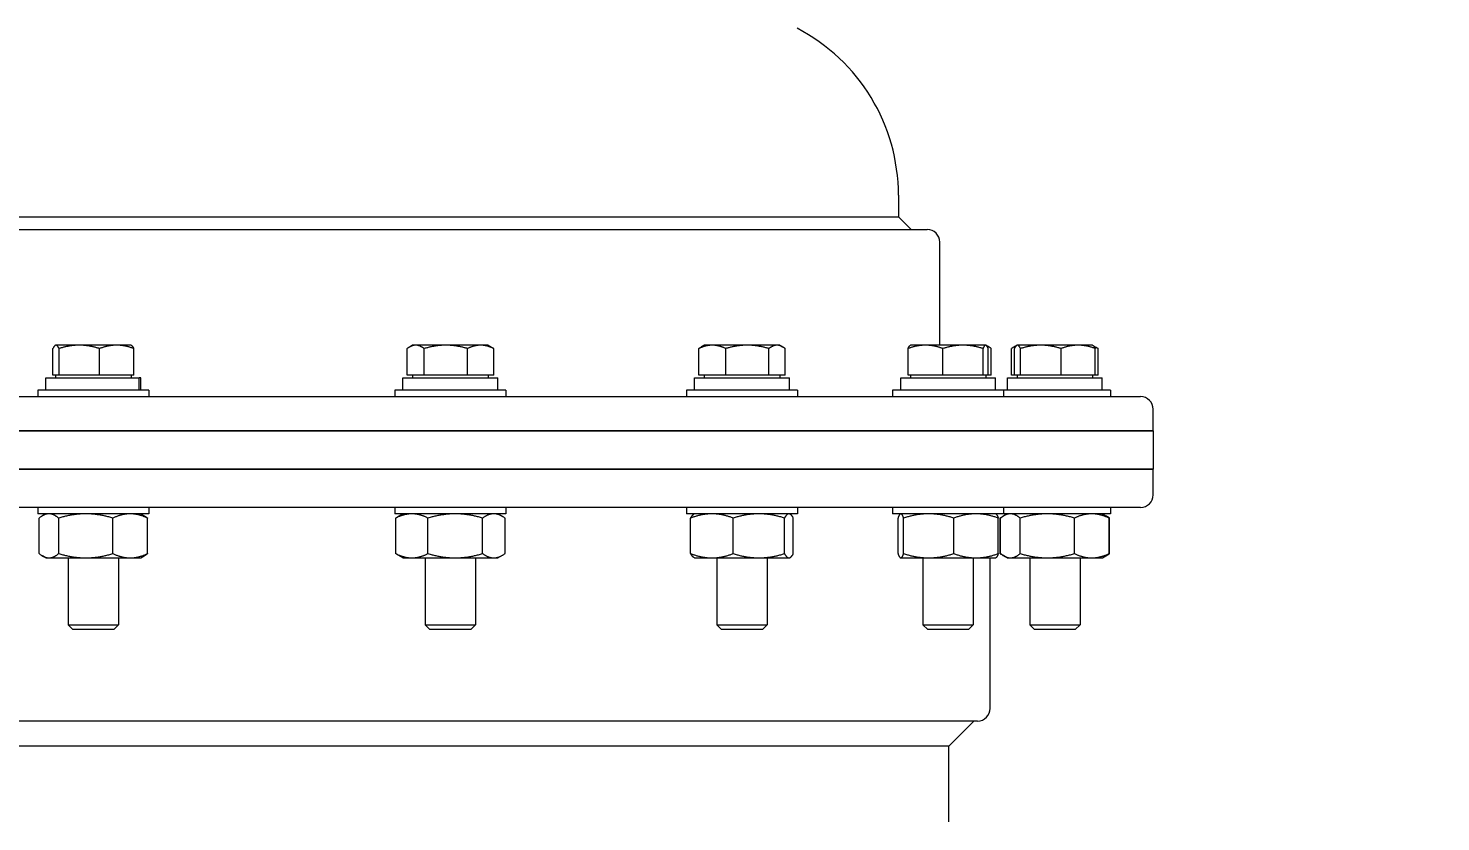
# Model space of a CAD drawing. Header units: inches. Extents: x 12 to 318, y 5 to 204.
# Drawn here: x 150.34 to 164.37, y 87.32 to 95.19 of the extents above; entities that cross this region are included whole.
import ezdxf

# ---------------------------------------------------------------- set-up
doc = ezdxf.new("R2010")
doc.units = ezdxf.units.IN
doc.header["$LTSCALE"] = 9.5
doc.header["$MEASUREMENT"] = 0
doc.layers.add('Dimension', color=7, linetype='Continuous', lineweight=25)
doc.layers.add('Visible', color=7, linetype='Continuous', lineweight=18)
doc.styles.add('Standard D-E', font='arial.ttf')
doc.dimstyles.new('in [mm] D-E NeptuneBenson', dxfattribs={"dimscale": 9.5, "dimtxt": 0.15, "dimasz": 0.098425, "dimexe": 0.125, "dimexo": 0.063, "dimgap": 0.031496, "dimtad": 0, "dimtih": 1, "dimtoh": 1, "dimdec": 4, "dimzin": 3, "dimdsep": 46, "dimlunit": 5, "dimtxsty": 'Standard D-E', "dimcen": 0.09, "dimdle": 0.393701, "dimclrd": 256, "dimclre": 256, "dimclrt": 256, "dimadec": 1, "dimazin": 1, "dimtfac": 1, "dimtofl": 0, "dimtmove": 0, "dimatfit": 3, "dimfxl": 1, "dimfrac": 1, "dimtolj": 1, "dimtzin": 4, "dimlwd": -1, "dimlwe": -1, "dimarcsym": 0})

# ---------------------------------------------------------------- blocks, each defined once
blk = doc.blocks.new('*D26')
at = {"layer": 'Defpoints', "color": 0, "transparency": 16777216}
for p in [(158.406, 100.686), (159.811, 27.706), (175.247, 27.706)]:
    blk.add_point(p, dxfattribs=at)
at = {"layer": 'Dimension', "transparency": 16777216}
for p, q in [((159.004, 100.686), (176.434, 100.686)), ((175.247, 99.751), (175.247, 83.467)), ((175.247, 28.641), (175.247, 78.988)), ((160.41, 27.706), (176.434, 27.706))]:
    blk.add_line(p, q, dxfattribs=at)
for points in [[(175.091, 99.751), (175.402, 99.751), (175.247, 100.686)], [(175.091, 28.641), (175.402, 28.641), (175.247, 27.706)]]:
    blk.add_solid(points, dxfattribs=at)
at = {"layer": 'Dimension', "transparency": 16777216, "char_height": 1.425, "attachment_point": 5, "style": 'Standard D-E'}
for s, insert in [('\\A1; 73 in', (175.247, 82.255)), ('\\A1;[1853.7 mm]', (175.247, 80.015))]:
    blk.add_mtext(s, dxfattribs=dict(at, insert=insert))
blk = doc.blocks.new('*D27')
at = {"layer": 'Defpoints', "color": 0, "transparency": 16777216}
for p in [(145.311, 108.566), (184.519, 108.566), (159.811, 27.706)]:
    blk.add_point(p, dxfattribs=at)
at = {"layer": 'Dimension', "transparency": 16777216}
for p, q in [((145.909, 108.566), (185.706, 108.566)), ((184.519, 107.631), (184.519, 71.091)), ((184.519, 28.641), (184.519, 65.182)), ((160.41, 27.706), (185.706, 27.706))]:
    blk.add_line(p, q, dxfattribs=at)
for points in [[(184.363, 107.631), (184.675, 107.631), (184.519, 108.566)], [(184.363, 28.641), (184.675, 28.641), (184.519, 27.706)]]:
    blk.add_solid(points, dxfattribs=at)
at = {"layer": 'Dimension', "transparency": 16777216, "char_height": 1.425, "attachment_point": 5, "style": 'Standard D-E'}
for s, insert in [('\\A1; 80{\\H1x;\\S7#8;} in', (184.519, 69.879)), ('\\A1;[2053.8 mm]', (184.519, 66.924))]:
    blk.add_mtext(s, dxfattribs=dict(at, insert=insert))

msp = doc.modelspace()

# ---------------------------------------------------------------- linework, layer by layer
at = {"layer": 'Visible'}
for p, q in [((158.985909, 93.536313), (158.985909, 93.321313)), ((144.985909, 93.321313), (158.985909, 93.321313)), ((158.985909, 93.321313), (159.110909, 93.196313)), ((133.431291, 93.196313), (159.270909, 93.196313)), ((159.395909, 92.047309), (159.395909, 93.071313)), ((150.614256, 92.047309), (150.610432, 92.045102)), ((150.618041, 92.047309), (150.614256, 92.047309)), ((150.849674, 92.047309), (150.618041, 92.047309)), ((151.220889, 92.047309), (150.849674, 92.047309)), ((151.364256, 92.047309), (151.220889, 92.047309)), ((151.364256, 92.047309), (151.368079, 92.045102)), ((154.160854, 92.047309), (154.128022, 92.028354)), ((154.191043, 92.047309), (154.160854, 92.047309)), ((154.491111, 92.047309), (154.191043, 92.047309)), ((154.835922, 92.047309), (154.491111, 92.047309)), ((154.910854, 92.047309), (154.835922, 92.047309)), ((154.910854, 92.047309), (154.943686, 92.028354)), ((157.05664, 92.047309), (157.027608, 92.030548)), ((157.136731, 92.047309), (157.05664, 92.047309)), ((157.484785, 92.047309), (157.136731, 92.047309)), ((157.779694, 92.047309), (157.484785, 92.047309)), ((157.80664, 92.047309), (157.779694, 92.047309)), ((157.80664, 92.047309), (157.835672, 92.030548)), ((159.10427, 92.047309), (159.101571, 92.045752)), ((159.25436, 92.047309), (159.10427, 92.047309)), ((159.626682, 92.047309), (159.25436, 92.047309)), ((159.851591, 92.047309), (159.626682, 92.047309)), ((159.85427, 92.047309), (159.851591, 92.047309)), ((159.85427, 92.047309), (159.856968, 92.045752)), ((159.856968, 92.045752), (159.883301, 92.030548)), ((160.160377, 92.045102), (160.131369, 92.028354)), ((160.164201, 92.047309), (160.160377, 92.045102)), ((160.167986, 92.047309), (160.164201, 92.047309)), ((160.399618, 92.047309), (160.167986, 92.047309)), ((160.770833, 92.047309), (160.399618, 92.047309)), ((160.914201, 92.047309), (160.770833, 92.047309)), ((160.914201, 92.047309), (160.918024, 92.045102)), ((160.918024, 92.045102), (160.947033, 92.028354)), ((150.587357, 91.749309), (150.587357, 92.013816)), ((150.648724, 91.749309), (150.648724, 92.013816)), ((151.050623, 91.749309), (151.050623, 92.013816)), ((151.391154, 91.749309), (151.391154, 92.013816)), ((154.105935, 91.749309), (154.105935, 92.013816)), ((154.276152, 91.749309), (154.276152, 92.013816)), ((154.706071, 91.749309), (154.706071, 92.013816)), ((154.965774, 91.749309), (154.965774, 92.013816)), ((157.002998, 91.749309), (157.002998, 92.013816)), ((157.270464, 91.749309), (157.270464, 92.013816)), ((157.699106, 91.749309), (157.699106, 92.013816)), ((157.860282, 91.749309), (157.860282, 92.013816)), ((159.081116, 91.749309), (159.081116, 92.013816)), ((159.427605, 91.749309), (159.427605, 92.013816)), ((159.825758, 91.749309), (159.825758, 92.013816)), ((159.877423, 91.749309), (159.877423, 92.013816)), ((159.907912, 91.749309), (159.907912, 92.013816)), ((160.109281, 91.749309), (160.109281, 92.013816)), ((160.137302, 91.749309), (160.137302, 92.013816)), ((160.198669, 91.749309), (160.198669, 92.013816)), ((160.600568, 91.749309), (160.600568, 92.013816)), ((160.941099, 91.749309), (160.941099, 92.013816)), ((160.96912, 91.749309), (160.96912, 92.013816)), ((150.517905, 91.724305), (151.442963, 91.724305)), ((150.517905, 91.599305), (150.517905, 91.724305)), ((150.618041, 91.749309), (150.587357, 91.749309)), ((150.614256, 91.749309), (150.614256, 91.724305)), ((150.648724, 91.749309), (150.618041, 91.749309)), ((150.849674, 91.749309), (150.648724, 91.749309)), ((151.050623, 91.749309), (150.849674, 91.749309)), ((151.220889, 91.749309), (151.050623, 91.749309)), ((151.391154, 91.749309), (151.220889, 91.749309)), ((151.364256, 91.749309), (151.364256, 91.724305)), ((151.460559, 91.724305), (151.442963, 91.724305)), ((151.442963, 91.599305), (151.442963, 91.724305)), ((151.460559, 91.599305), (151.460559, 91.724305)), ((154.064503, 91.724305), (155.007168, 91.724305)), ((154.064503, 91.599305), (154.064503, 91.724305)), ((154.191043, 91.749309), (154.105935, 91.749309)), ((154.160854, 91.749309), (154.160854, 91.724305)), ((154.276152, 91.749309), (154.191043, 91.749309)), ((154.491111, 91.749309), (154.276152, 91.749309)), ((154.706071, 91.749309), (154.491111, 91.749309)), ((154.835922, 91.749309), (154.706071, 91.749309)), ((154.965774, 91.749309), (154.835922, 91.749309)), ((154.910854, 91.749309), (154.910854, 91.724305)), ((155.007168, 91.599305), (155.007168, 91.724305)), ((156.960289, 91.724305), (157.902991, 91.724305)), ((156.960289, 91.599305), (156.960289, 91.724305)), ((157.136731, 91.749309), (157.002998, 91.749309)), ((157.05664, 91.749309), (157.05664, 91.724305)), ((157.270464, 91.749309), (157.136731, 91.749309)), ((157.484785, 91.749309), (157.270464, 91.749309)), ((157.699106, 91.749309), (157.484785, 91.749309)), ((157.779694, 91.749309), (157.699106, 91.749309)), ((157.860282, 91.749309), (157.779694, 91.749309)), ((157.80664, 91.749309), (157.80664, 91.724305)), ((157.902991, 91.599305), (157.902991, 91.724305)), ((159.007918, 91.724305), (159.950621, 91.724305)), ((159.007918, 91.599305), (159.007918, 91.724305)), ((159.25436, 91.749309), (159.081116, 91.749309)), ((159.10427, 91.749309), (159.10427, 91.724305)), ((159.427605, 91.749309), (159.25436, 91.749309)), ((159.626682, 91.749309), (159.427605, 91.749309)), ((159.825758, 91.749309), (159.626682, 91.749309)), ((159.851591, 91.749309), (159.825758, 91.749309)), ((159.877423, 91.749309), (159.851591, 91.749309)), ((159.85427, 91.749309), (159.85427, 91.724305)), ((159.907912, 91.749309), (159.877423, 91.749309)), ((159.950621, 91.599305), (159.950621, 91.724305)), ((160.06785, 91.724305), (161.010552, 91.724305)), ((160.06785, 91.599305), (160.06785, 91.724305)), ((160.137302, 91.749309), (160.109281, 91.749309)), ((160.167986, 91.749309), (160.137302, 91.749309)), ((160.164201, 91.749309), (160.164201, 91.724305)), ((160.198669, 91.749309), (160.167986, 91.749309)), ((160.399618, 91.749309), (160.198669, 91.749309)), ((160.600568, 91.749309), (160.399618, 91.749309)), ((160.770833, 91.749309), (160.600568, 91.749309)), ((160.941099, 91.749309), (160.770833, 91.749309)), ((160.914201, 91.749309), (160.914201, 91.724305)), ((160.96912, 91.749309), (160.941099, 91.749309)), ((161.010552, 91.599305), (161.010552, 91.724305)), ((133.084367, 91.536313), (161.390909, 91.536313)), ((151.540437, 91.599305), (150.438075, 91.599305)), ((150.438075, 91.599305), (150.438075, 91.536313)), ((151.540437, 91.599305), (151.540437, 91.536313)), ((155.087035, 91.599305), (153.984673, 91.599305)), ((153.984673, 91.599305), (153.984673, 91.536313)), ((155.087035, 91.599305), (155.087035, 91.536313)), ((157.982821, 91.599305), (156.880459, 91.599305)), ((156.880459, 91.599305), (156.880459, 91.536313)), ((157.982821, 91.599305), (157.982821, 91.536313)), ((160.030451, 91.599305), (158.928088, 91.599305)), ((158.928088, 91.599305), (158.928088, 91.536313)), ((160.030451, 91.599305), (160.030451, 91.536313)), ((161.090382, 91.599305), (160.030451, 91.599305)), ((161.090382, 91.599305), (161.090382, 91.536313)), ((161.515909, 91.196313), (161.515909, 91.411313)), ((132.895665, 91.196313), (161.515909, 91.196313)), ((161.515909, 91.196313), (132.895665, 91.196313)), ((161.515909, 91.196313), (161.515909, 90.816313)), ((161.515909, 90.816313), (132.895665, 90.816313)), ((132.895665, 90.816313), (161.515909, 90.816313)), ((161.515909, 90.561313), (161.515909, 90.816313)), ((161.390909, 90.436313), (132.895665, 90.436313)), ((150.438075, 90.436313), (150.438075, 90.373321)), ((151.540437, 90.373321), (150.438075, 90.373321)), ((150.516815, 90.373321), (150.48369, 90.354197)), ((151.461697, 90.373321), (151.494821, 90.354197)), ((151.540437, 90.436313), (151.540437, 90.373321)), ((153.984673, 90.436313), (153.984673, 90.373321)), ((155.087035, 90.373321), (153.984673, 90.373321)), ((154.063413, 90.373321), (154.018121, 90.347171)), ((155.008295, 90.373321), (155.053588, 90.347171)), ((155.087035, 90.436313), (155.087035, 90.373321)), ((156.880459, 90.436313), (156.880459, 90.373321)), ((157.982821, 90.373321), (156.880459, 90.373321)), ((156.959199, 90.373321), (156.953117, 90.36981)), ((157.904081, 90.373321), (157.910162, 90.36981)), ((157.982821, 90.436313), (157.982821, 90.373321)), ((158.928088, 90.436313), (158.928088, 90.373321)), ((160.030451, 90.373321), (158.928088, 90.373321)), ((159.006829, 90.373321), (159.004351, 90.37189)), ((159.95171, 90.373321), (159.954189, 90.37189)), ((160.033635, 90.354197), (160.021467, 90.347171)), ((160.030451, 90.436313), (160.030451, 90.373321)), ((161.090382, 90.373321), (160.030451, 90.373321)), ((160.06676, 90.373321), (160.033635, 90.354197)), ((161.011642, 90.373321), (161.044766, 90.354197)), ((161.044766, 90.354197), (161.056934, 90.347171)), ((161.090382, 90.436313), (161.090382, 90.373321)), ((150.450661, 89.978018), (150.450661, 90.331124)), ((150.644877, 89.978018), (150.644877, 90.331124)), ((151.183472, 89.978018), (151.183472, 90.331124)), ((151.52785, 89.978018), (151.52785, 90.331124)), ((153.993173, 89.978018), (153.993173, 90.331124)), ((154.312713, 89.978018), (154.312713, 90.331124)), ((154.855394, 89.978018), (154.855394, 90.331124)), ((155.078536, 89.978018), (155.078536, 90.331124)), ((156.921855, 89.978018), (156.921855, 90.331124)), ((157.344943, 89.978018), (157.344943, 90.331124)), ((157.854728, 89.978018), (157.854728, 90.331124)), ((157.941425, 89.978018), (157.941425, 90.331124)), ((158.981466, 89.978018), (158.981466, 90.331124)), ((159.037122, 89.978018), (159.037122, 90.331124)), ((159.534926, 89.978018), (159.534926, 90.331124)), ((159.977073, 89.978018), (159.977073, 90.331124)), ((159.996519, 89.978018), (159.996519, 90.331124)), ((160.000606, 89.978018), (160.000606, 90.331124)), ((160.194822, 89.978018), (160.194822, 90.331124)), ((160.733416, 89.978018), (160.733416, 90.331124)), ((161.077795, 89.978018), (161.077795, 90.331124)), ((161.081882, 89.978018), (161.081882, 90.331124)), ((150.516815, 89.935821), (150.48369, 89.954945)), ((150.516815, 89.935821), (150.547769, 89.935821)), ((150.547769, 89.935821), (150.914174, 89.935821)), ((150.739256, 89.935821), (150.739256, 89.271499)), ((150.914174, 89.935821), (151.355661, 89.935821)), ((151.239256, 89.935821), (151.239256, 89.271499)), ((151.355661, 89.935821), (151.461697, 89.935821)), ((151.461697, 89.935821), (151.494821, 89.954945)), ((154.063413, 89.935821), (154.018121, 89.961971)), ((154.063413, 89.935821), (154.152943, 89.935821)), ((154.152943, 89.935821), (154.584054, 89.935821)), ((154.285854, 89.935821), (154.285854, 89.271499)), ((154.584054, 89.935821), (154.966965, 89.935821)), ((154.785854, 89.935821), (154.785854, 89.271499)), ((154.966965, 89.935821), (155.008295, 89.935821)), ((155.008295, 89.935821), (155.053588, 89.961971)), ((156.959199, 89.935821), (156.953117, 89.939332)), ((156.959199, 89.935821), (157.133399, 89.935821)), ((157.133399, 89.935821), (157.599836, 89.935821)), ((157.18164, 89.935821), (157.18164, 89.271499)), ((157.599836, 89.935821), (157.898077, 89.935821)), ((157.68164, 89.935821), (157.68164, 89.271499)), ((157.898077, 89.935821), (157.904081, 89.935821)), ((157.904081, 89.935821), (157.910162, 89.939332)), ((159.006829, 89.935821), (159.004351, 89.937252)), ((159.006829, 89.935821), (159.009294, 89.935821)), ((159.009294, 89.935821), (159.286024, 89.935821)), ((159.22927, 89.935821), (159.22927, 89.271499)), ((159.286024, 89.935821), (159.755999, 89.935821)), ((159.72927, 89.935821), (159.72927, 89.271499)), ((159.755999, 89.935821), (159.95171, 89.935821)), ((159.895909, 88.441313), (159.895909, 89.935821)), ((159.95171, 89.935821), (159.954189, 89.937252)), ((160.033635, 89.954945), (160.021467, 89.961971)), ((160.06676, 89.935821), (160.033635, 89.954945)), ((160.06676, 89.935821), (160.097714, 89.935821)), ((160.097714, 89.935821), (160.464119, 89.935821)), ((160.289201, 89.935821), (160.289201, 89.271499)), ((160.464119, 89.935821), (160.905606, 89.935821)), ((160.789201, 89.935821), (160.789201, 89.271499)), ((160.905606, 89.935821), (161.011642, 89.935821)), ((161.011642, 89.935821), (161.044766, 89.954945)), ((161.044766, 89.954945), (161.056934, 89.961971)), ((150.739256, 89.271499), (151.239256, 89.271499)), ((150.786441, 89.224305), (150.739256, 89.271499)), ((151.192071, 89.224305), (151.239256, 89.271499)), ((154.285854, 89.271499), (154.785854, 89.271499)), ((154.333039, 89.224305), (154.285854, 89.271499)), ((154.738669, 89.224305), (154.785854, 89.271499)), ((157.18164, 89.271499), (157.68164, 89.271499)), ((157.228825, 89.224305), (157.18164, 89.271499)), ((157.634455, 89.224305), (157.68164, 89.271499)), ((159.22927, 89.271499), (159.72927, 89.271499)), ((159.276455, 89.224305), (159.22927, 89.271499)), ((159.682085, 89.224305), (159.72927, 89.271499)), ((160.289201, 89.271499), (160.789201, 89.271499)), ((160.336386, 89.224305), (160.289201, 89.271499)), ((160.742016, 89.224305), (160.789201, 89.271499)), ((151.192071, 89.224305), (150.786441, 89.224305)), ((154.738669, 89.224305), (154.333039, 89.224305)), ((157.634455, 89.224305), (157.228825, 89.224305)), ((159.682085, 89.224305), (159.276455, 89.224305)), ((160.742016, 89.224305), (160.336386, 89.224305)), ((159.770909, 88.316313), (132.895665, 88.316313)), ((159.485909, 88.066313), (159.735909, 88.316313)), ((159.485909, 88.066313), (132.895665, 88.066313)), ((159.485909, 87.316313), (159.485909, 88.066313))]:
    msp.add_line(p, q, dxfattribs=at)
for centre, radius, start, end in [((157.118409, 93.536313), 1.8675, 0, 62.5561831), ((159.270909, 93.071313), 0.125, 0, 90), ((161.390909, 91.411313), 0.125, 0, 90), ((161.390909, 90.561313), 0.125, 270, 0), ((159.770909, 88.441313), 0.125, 270, 0)]:
    msp.add_arc(centre, radius, start, end, dxfattribs=at)
for points, weights in [([(150.618041, 92.047309), (150.6038, 92.047309), (150.587357, 92.013816)], [1, 1.0379548493, 1]), ([(150.648724, 92.013816), (150.632281, 92.047309), (150.618041, 92.047309)], [1, 1.0379548493, 1]), ([(150.849674, 92.047309), (150.756413, 92.047309), (150.648724, 92.013816)], [1, 1.0379548493, 1]), ([(151.050623, 92.013816), (150.942934, 92.047309), (150.849674, 92.047309)], [1, 1.0379548493, 1]), ([(151.220889, 92.047309), (151.141868, 92.047309), (151.050623, 92.013816)], [1, 1.0379548493, 1]), ([(151.391154, 92.013816), (151.299909, 92.047309), (151.220889, 92.047309)], [1, 1.0379548493, 1]), ([(151.368079, 92.045102), (151.378847, 92.038885), (151.391154, 92.013816)], [1.01455353314, 1.02814006989, 1]), ([(154.191043, 92.047309), (154.151544, 92.047309), (154.105935, 92.013816)], [1, 1.0379548493, 1]), ([(154.276152, 92.013816), (154.230542, 92.047309), (154.191043, 92.047309)], [1, 1.0379548493, 1]), ([(154.491111, 92.047309), (154.391348, 92.047309), (154.276152, 92.013816)], [1, 1.0379548493, 1]), ([(154.706071, 92.013816), (154.590875, 92.047309), (154.491111, 92.047309)], [1, 1.0379548493, 1]), ([(154.835922, 92.047309), (154.775658, 92.047309), (154.706071, 92.013816)], [1, 1.0379548493, 1]), ([(154.965774, 92.013816), (154.896187, 92.047309), (154.835922, 92.047309)], [1, 1.0379548493, 1]), ([(157.136731, 92.047309), (157.074665, 92.047309), (157.002998, 92.013816)], [1, 1.0379548493, 1]), ([(157.270464, 92.013816), (157.198797, 92.047309), (157.136731, 92.047309)], [1, 1.0379548493, 1]), ([(157.484785, 92.047309), (157.385319, 92.047309), (157.270464, 92.013816)], [1, 1.0379548493, 1]), ([(157.699106, 92.013816), (157.584252, 92.047309), (157.484785, 92.047309)], [1, 1.0379548493, 1]), ([(157.779694, 92.047309), (157.742293, 92.047309), (157.699106, 92.013816)], [1, 1.0379548493, 1]), ([(157.860282, 92.013816), (157.817095, 92.047309), (157.779694, 92.047309)], [1, 1.0379548493, 1]), ([(159.25436, 92.047309), (159.173957, 92.047309), (159.081116, 92.013816)], [1, 1.0379548493, 1]), ([(159.081116, 92.013816), (159.092042, 92.040249), (159.101571, 92.045752)], [1, 1.02971695473, 1.0128998083]), ([(159.427605, 92.013816), (159.334763, 92.047309), (159.25436, 92.047309)], [1, 1.0379548493, 1]), ([(159.626682, 92.047309), (159.53429, 92.047309), (159.427605, 92.013816)], [1, 1.0379548493, 1]), ([(159.825758, 92.013816), (159.719073, 92.047309), (159.626682, 92.047309)], [1, 1.0379548493, 1]), ([(159.851591, 92.047309), (159.839602, 92.047309), (159.825758, 92.013816)], [1, 1.0379548493, 1]), ([(159.877423, 92.013816), (159.86358, 92.047309), (159.851591, 92.047309)], [1, 1.0379548493, 1]), ([(159.907912, 92.013816), (159.884219, 92.032191), (159.863039, 92.040334)], [1, 1.0204717289, 1.01885976142]), ([(160.1531, 92.038977), (160.132351, 92.030757), (160.109281, 92.013816)], [1.01897649904, 1.01884488892, 1]), ([(160.167986, 92.047309), (160.153745, 92.047309), (160.137302, 92.013816)], [1, 1.0379548493, 1]), ([(160.198669, 92.013816), (160.182226, 92.047309), (160.167986, 92.047309)], [1, 1.0379548493, 1]), ([(160.399618, 92.047309), (160.306358, 92.047309), (160.198669, 92.013816)], [1, 1.0379548493, 1]), ([(160.600568, 92.013816), (160.492879, 92.047309), (160.399618, 92.047309)], [1, 1.0379548493, 1]), ([(160.770833, 92.047309), (160.691813, 92.047309), (160.600568, 92.013816)], [1, 1.0379548493, 1]), ([(160.941099, 92.013816), (160.849854, 92.047309), (160.770833, 92.047309)], [1, 1.0379548493, 1]), ([(160.918024, 92.045102), (160.928792, 92.038885), (160.941099, 92.013816)], [1.01455353314, 1.02814006989, 1]), ([(154.943686, 92.028354), (154.954399, 92.022169), (154.965774, 92.013816)], [1.01394334662, 1.00920328344, 1]), ([(157.002998, 92.013816), (157.015729, 92.023689), (157.027608, 92.030548)], [1, 1.01089719788, 1.01553701765]), ([(160.96912, 92.013816), (160.950182, 92.022931), (160.932429, 92.029471)], [1, 1.01005189042, 1.01477953359]), ([(160.947033, 92.028354), (160.957746, 92.022169), (160.96912, 92.013816)], [1.01394334662, 1.00920328344, 1]), ([(150.547769, 90.373321), (150.502701, 90.373321), (150.450661, 90.331124)], [1, 1.0379548493, 1]), ([(150.644877, 90.331124), (150.592837, 90.373321), (150.547769, 90.373321)], [1, 1.0379548493, 1]), ([(150.914174, 90.373321), (150.789193, 90.373321), (150.644877, 90.331124)], [1, 1.0379548493, 1]), ([(151.183472, 90.331124), (151.039156, 90.373321), (150.914174, 90.373321)], [1, 1.0379548493, 1]), ([(151.355661, 90.373321), (151.275748, 90.373321), (151.183472, 90.331124)], [1, 1.0379548493, 1]), ([(151.52785, 90.331124), (151.435574, 90.373321), (151.355661, 90.373321)], [1, 1.0379548493, 1]), ([(151.494821, 90.354197), (151.510708, 90.345024), (151.52785, 90.331124)], [1.01655158983, 1.01219243404, 1]), ([(154.152943, 90.373321), (154.078794, 90.373321), (153.993173, 90.331124)], [1, 1.0379548493, 1]), ([(154.312713, 90.331124), (154.227093, 90.373321), (154.152943, 90.373321)], [1, 1.0379548493, 1]), ([(154.584054, 90.373321), (154.458124, 90.373321), (154.312713, 90.331124)], [1, 1.0379548493, 1]), ([(154.855394, 90.331124), (154.709983, 90.373321), (154.584054, 90.373321)], [1, 1.0379548493, 1]), ([(154.966965, 90.373321), (154.915185, 90.373321), (154.855394, 90.331124)], [1, 1.0379548493, 1]), ([(155.078536, 90.331124), (155.018745, 90.373321), (154.966965, 90.373321)], [1, 1.0379548493, 1]), ([(157.133399, 90.373321), (157.035221, 90.373321), (156.921855, 90.331124)], [1, 1.0379548493, 1]), ([(156.921855, 90.331124), (156.938509, 90.361376), (156.953117, 90.36981)], [1, 1.02692102504, 1.01565237985]), ([(157.344943, 90.331124), (157.231577, 90.373321), (157.133399, 90.373321)], [1, 1.0379548493, 1]), ([(157.599836, 90.373321), (157.48154, 90.373321), (157.344943, 90.331124)], [1, 1.0379548493, 1]), ([(157.854728, 90.331124), (157.718132, 90.373321), (157.599836, 90.373321)], [1, 1.0379548493, 1]), ([(157.898077, 90.373321), (157.877959, 90.373321), (157.854728, 90.331124)], [1, 1.0379548493, 1]), ([(157.941425, 90.331124), (157.918195, 90.373321), (157.898077, 90.373321)], [1, 1.0379548493, 1]), ([(159.009294, 90.373321), (158.996379, 90.373321), (158.981466, 90.331124)], [1, 1.0379548493, 1]), ([(159.037122, 90.331124), (159.022209, 90.373321), (159.009294, 90.373321)], [1, 1.0379548493, 1]), ([(159.286024, 90.373321), (159.170508, 90.373321), (159.037122, 90.331124)], [1, 1.0379548493, 1]), ([(159.534926, 90.331124), (159.401539, 90.373321), (159.286024, 90.373321)], [1, 1.0379548493, 1]), ([(159.755999, 90.373321), (159.653399, 90.373321), (159.534926, 90.331124)], [1, 1.0379548493, 1]), ([(159.977073, 90.331124), (159.8586, 90.373321), (159.755999, 90.373321)], [1, 1.0379548493, 1]), ([(159.954189, 90.37189), (159.964839, 90.365741), (159.977073, 90.331124)], [1.01145423084, 1.03092610004, 1]), ([(160.097714, 90.373321), (160.052646, 90.373321), (160.000606, 90.331124)], [1, 1.0379548493, 1]), ([(160.194822, 90.331124), (160.142782, 90.373321), (160.097714, 90.373321)], [1, 1.0379548493, 1]), ([(160.464119, 90.373321), (160.339138, 90.373321), (160.194822, 90.331124)], [1, 1.0379548493, 1]), ([(160.733416, 90.331124), (160.5891, 90.373321), (160.464119, 90.373321)], [1, 1.0379548493, 1]), ([(160.905606, 90.373321), (160.825693, 90.373321), (160.733416, 90.331124)], [1, 1.0379548493, 1]), ([(161.077795, 90.331124), (160.985519, 90.373321), (160.905606, 90.373321)], [1, 1.0379548493, 1]), ([(161.044766, 90.354197), (161.060653, 90.345024), (161.077795, 90.331124)], [1.01655158983, 1.01219243404, 1]), ([(161.081882, 90.331124), (161.06561, 90.342608), (161.050356, 90.350847)], [1, 1.01005189042, 1.01477953359]), ([(153.993173, 90.331124), (154.005973, 90.340158), (154.018121, 90.347171)], [1, 1.00789006175, 1.01249974823]), ([(159.996519, 90.331124), (160.009319, 90.340158), (160.021467, 90.347171)], [1, 1.00789006175, 1.01249974823]), ([(160.006939, 90.336132), (160.001771, 90.333712), (159.996519, 90.331124)], [1.00422948823, 1.00224787438, 1]), ([(150.450661, 89.978018), (150.502701, 89.935821), (150.547769, 89.935821)], [1, 1.0379548493, 1]), ([(150.547769, 89.935821), (150.592837, 89.935821), (150.644877, 89.978018)], [1, 1.0379548493, 1]), ([(150.644877, 89.978018), (150.789193, 89.935821), (150.914174, 89.935821)], [1, 1.0379548493, 1]), ([(150.914174, 89.935821), (151.039156, 89.935821), (151.183472, 89.978018)], [1, 1.0379548493, 1]), ([(151.183472, 89.978018), (151.275748, 89.935821), (151.355661, 89.935821)], [1, 1.0379548493, 1]), ([(151.355661, 89.935821), (151.435574, 89.935821), (151.52785, 89.978018)], [1, 1.0379548493, 1]), ([(151.52785, 89.978018), (151.510708, 89.964118), (151.494821, 89.954945)], [1, 1.01219243404, 1.01655158983]), ([(154.018121, 89.961971), (154.005973, 89.968984), (153.993173, 89.978018)], [1.01249974823, 1.00789006175, 1]), ([(153.993173, 89.978018), (154.078794, 89.935821), (154.152943, 89.935821)], [1, 1.0379548493, 1]), ([(154.152943, 89.935821), (154.227093, 89.935821), (154.312713, 89.978018)], [1, 1.0379548493, 1]), ([(154.312713, 89.978018), (154.458124, 89.935821), (154.584054, 89.935821)], [1, 1.0379548493, 1]), ([(154.584054, 89.935821), (154.709983, 89.935821), (154.855394, 89.978018)], [1, 1.0379548493, 1]), ([(154.855394, 89.978018), (154.915185, 89.935821), (154.966965, 89.935821)], [1, 1.0379548493, 1]), ([(154.966965, 89.935821), (155.018745, 89.935821), (155.078536, 89.978018)], [1, 1.0379548493, 1]), ([(156.953117, 89.939332), (156.938509, 89.947766), (156.921855, 89.978018)], [1.01565237985, 1.02692102504, 1]), ([(156.921855, 89.978018), (157.035221, 89.935821), (157.133399, 89.935821)], [1, 1.0379548493, 1]), ([(157.133399, 89.935821), (157.231577, 89.935821), (157.344943, 89.978018)], [1, 1.0379548493, 1]), ([(157.344943, 89.978018), (157.48154, 89.935821), (157.599836, 89.935821)], [1, 1.0379548493, 1]), ([(157.599836, 89.935821), (157.718132, 89.935821), (157.854728, 89.978018)], [1, 1.0379548493, 1]), ([(157.854728, 89.978018), (157.877959, 89.935821), (157.898077, 89.935821)], [1, 1.0379548493, 1]), ([(157.898077, 89.935821), (157.918195, 89.935821), (157.941425, 89.978018)], [1, 1.0379548493, 1]), ([(158.981466, 89.978018), (158.996379, 89.935821), (159.009294, 89.935821)], [1, 1.0379548493, 1]), ([(159.009294, 89.935821), (159.022209, 89.935821), (159.037122, 89.978018)], [1, 1.0379548493, 1]), ([(159.037122, 89.978018), (159.170508, 89.935821), (159.286024, 89.935821)], [1, 1.0379548493, 1]), ([(159.286024, 89.935821), (159.401539, 89.935821), (159.534926, 89.978018)], [1, 1.0379548493, 1]), ([(159.534926, 89.978018), (159.653399, 89.935821), (159.755999, 89.935821)], [1, 1.0379548493, 1]), ([(159.755999, 89.935821), (159.8586, 89.935821), (159.977073, 89.978018)], [1, 1.0379548493, 1]), ([(159.977073, 89.978018), (159.964839, 89.943401), (159.954189, 89.937252)], [1, 1.03092610004, 1.01145423084]), ([(160.021467, 89.961971), (160.009319, 89.968984), (159.996519, 89.978018)], [1.01249974823, 1.00789006175, 1]), ([(159.996519, 89.978018), (160.001771, 89.97543), (160.006939, 89.97301)], [1, 1.00224787438, 1.00422948823]), ([(160.000606, 89.978018), (160.052646, 89.935821), (160.097714, 89.935821)], [1, 1.0379548493, 1]), ([(160.097714, 89.935821), (160.142782, 89.935821), (160.194822, 89.978018)], [1, 1.0379548493, 1]), ([(160.194822, 89.978018), (160.339138, 89.935821), (160.464119, 89.935821)], [1, 1.0379548493, 1]), ([(160.464119, 89.935821), (160.5891, 89.935821), (160.733416, 89.978018)], [1, 1.0379548493, 1]), ([(160.733416, 89.978018), (160.825693, 89.935821), (160.905606, 89.935821)], [1, 1.0379548493, 1]), ([(160.905606, 89.935821), (160.985519, 89.935821), (161.077795, 89.978018)], [1, 1.0379548493, 1]), ([(161.077795, 89.978018), (161.060653, 89.964118), (161.044766, 89.954945)], [1, 1.01219243404, 1.01655158983]), ([(161.050356, 89.958295), (161.06561, 89.966534), (161.081882, 89.978018)], [1.01477953359, 1.01005189042, 1])]:
    msp.add_rational_spline(points, weights, degree=2, dxfattribs=at)

# ---------------------------------------------------------------- dimensions: what is measured, and where the dimension line sits
at = {"layer": 'Dimension'}
for base, p1, p2, text, picture, middle in [((184.518818, 108.566317), (159.811147, 27.706313), (145.310669, 108.566317), ' <> in\\X[2053.8 mm]', '*D27', (184.518818, 68.136315)), ((175.246572, 27.706313), (158.405909, 100.686313), (159.811147, 27.706313), ' <> in\\X[1853.7 mm]', '*D26', (175.246572, 81.227514))]:
    dim = msp.add_linear_dim(base=base, p1=p1, p2=p2, angle=90, text=text, dimstyle='in [mm] D-E NeptuneBenson', override={"dimgap": 0.031496, "dimdec": 4, "dimpost": '', "dimtol": 0, "dimlim": 0, "dimtp": 0, "dimtm": 0, "dimtdec": 2, "dimatfit": 1}, dxfattribs=at)
    dim.commit()
    dim.dimension.update_dxf_attribs({"geometry": picture, "text_midpoint": middle, "dimtype": 160})

doc.saveas('drawing.dxf')
